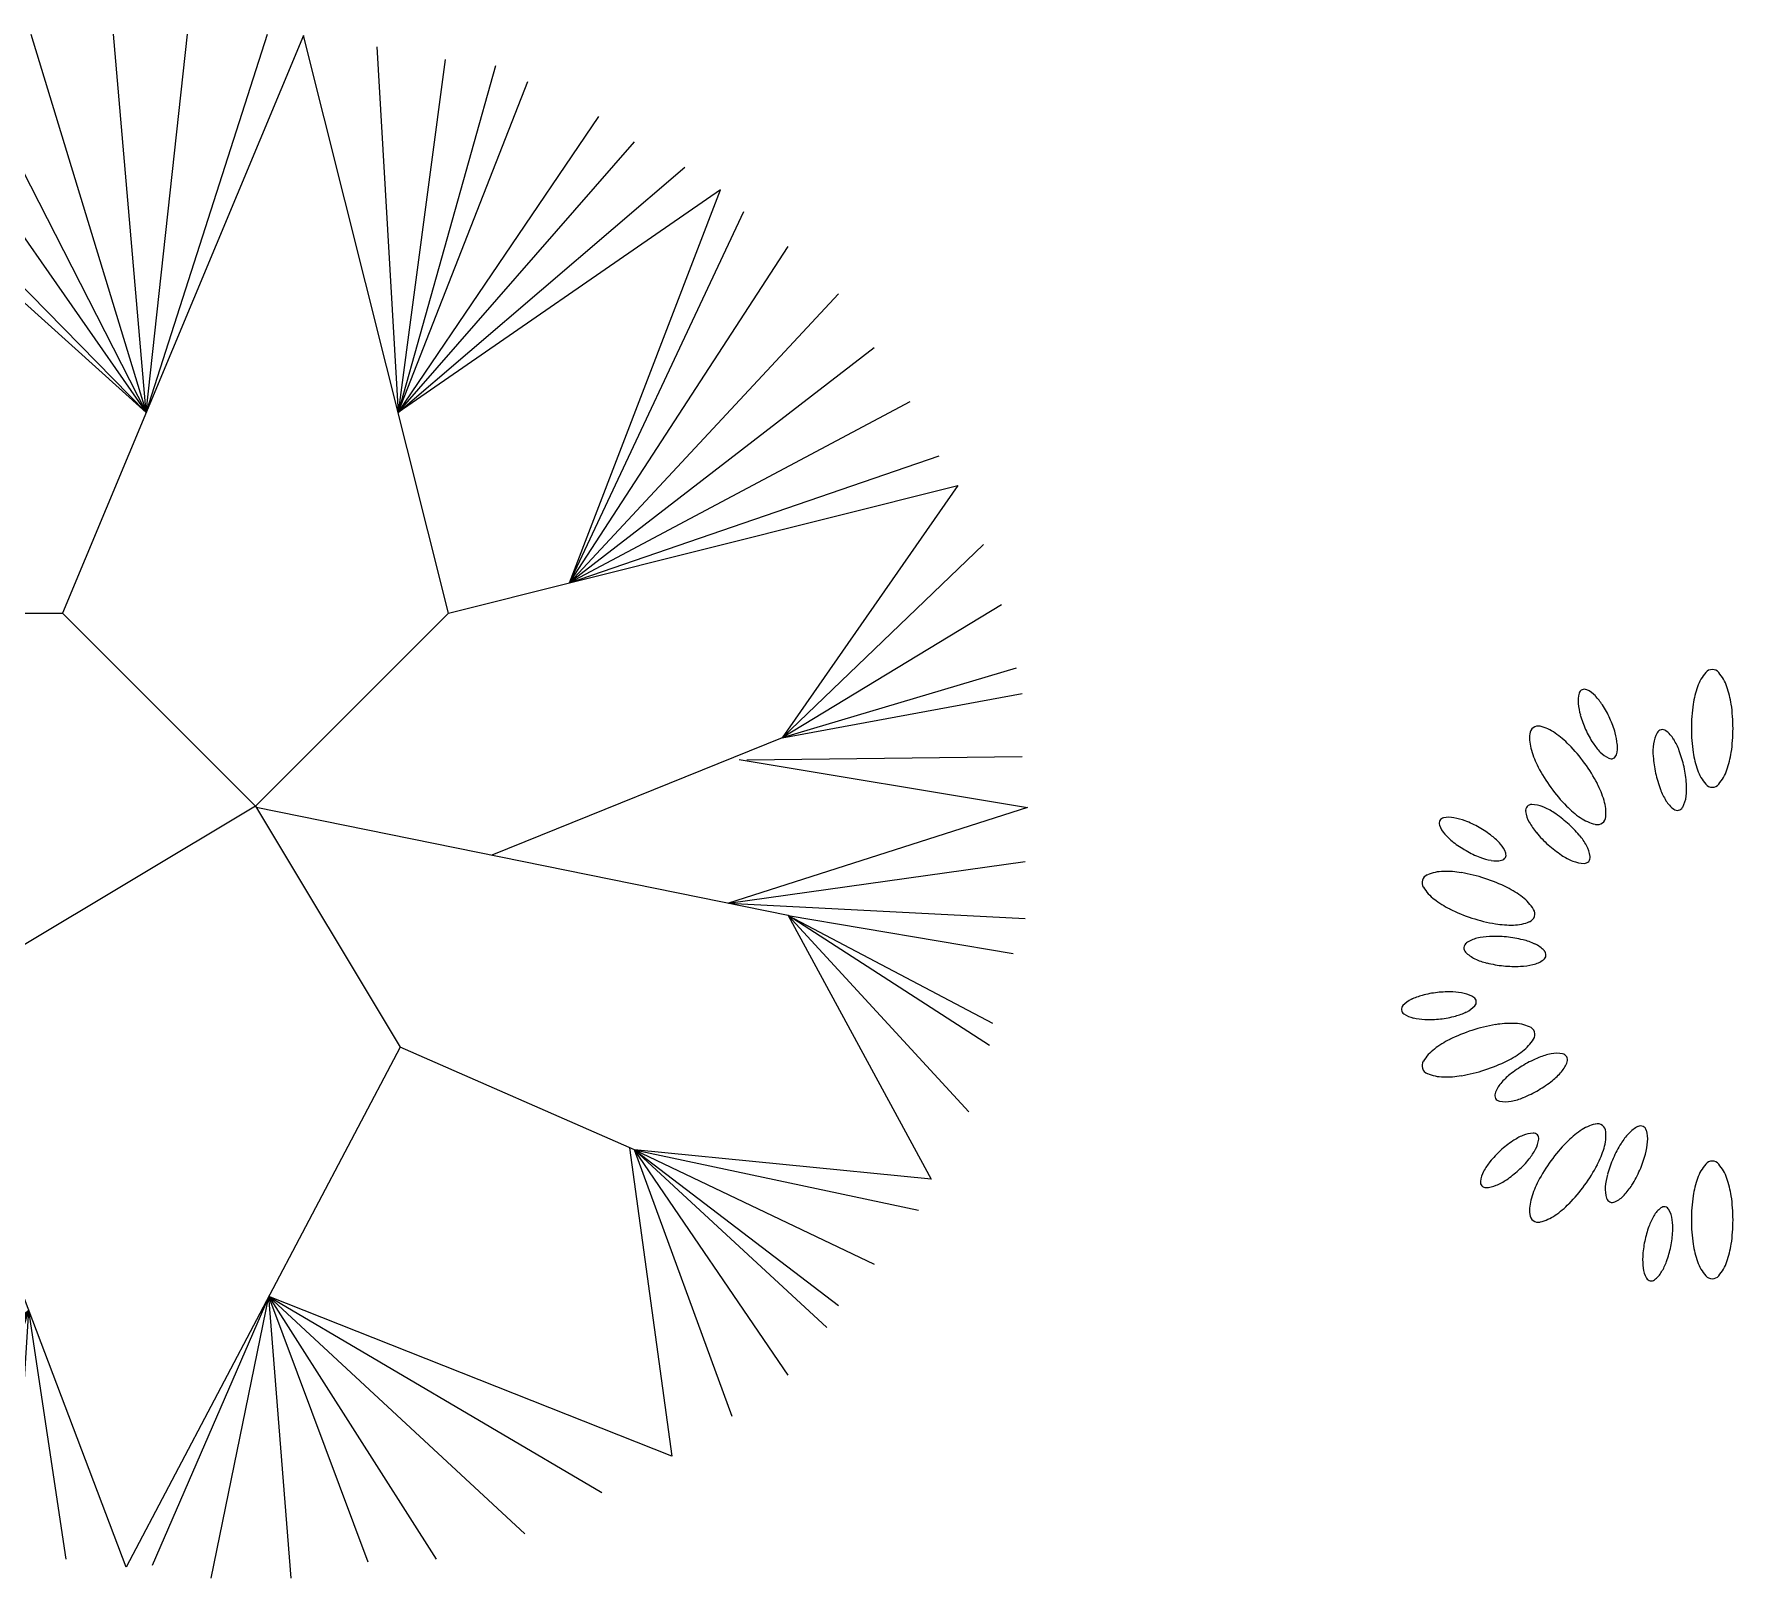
# Model space of a CAD drawing. Header units: millimetres. Extents: x 14385 to 129787, y 107826 to 186798.
# Drawn here: x 40601 to 42278, y 124888 to 126412 of the extents above; entities that cross this region are included whole.
import ezdxf

# ---------------------------------------------------------------- set-up
doc = ezdxf.new("R2010")
doc.units = ezdxf.units.MM
doc.header["$LTSCALE"] = 1000
doc.layers.add('FF-PLANTS', color=86, linetype='Continuous')
doc.styles.add('DIM', font='txt')

# ---------------------------------------------------------------- blocks, each defined once
blk = doc.blocks.new('A$C6EF524D7')
at = {"color": 8}
for p, q in [((-221.7, 762), (-107.9, 388.4)), ((47.5, 760.5), (-190.5, 190.5)), ((-107.9, 388.4), (-139.9, 762)), ((-107.9, 388.4), (12, 762)), ((-107.9, 388.4), (-66.9, 762)), ((190.5, 190.5), (47.5, 760.5)), ((-288.9, 743.2), (-107.9, 388.4)), ((120, 749.4), (140.9, 388.4)), ((187.2, 736.9), (140.9, 388.4)), ((236.9, 730.7), (140.9, 388.4)), ((-335.6, 715), (-107.9, 388.4)), ((140.9, 388.4), (269, 715)), ((-385.3, 671.2), (-107.9, 388.4)), ((140.9, 388.4), (339.1, 680.6)), ((140.9, 388.4), (374.1, 655.6)), ((-398.2, 649.7), (-356, 190.5)), ((-107.9, 388.4), (-398.2, 649.7)), ((-367.7, 317), (-420.3, 633.7)), ((140.9, 388.4), (423.8, 630.6)), ((459.1, 608.2), (140.9, 388.4)), ((309.9, 220.4), (459.1, 608.2)), ((-367.7, 317), (-484.5, 596.1)), ((-510.8, 574.2), (-367.7, 317)), ((309.9, 220.4), (482.2, 586.8)), ((-548.8, 542.9), (-367.7, 317)), ((309.9, 220.4), (526, 552.3)), ((575.6, 505.4), (309.9, 220.4)), ((-583.9, 502.2), (-367.7, 317)), ((-616, 458.4), (-367.7, 317)), ((610.7, 452.2), (309.9, 220.4)), ((-625.7, 435), (-441.2, 175.4)), ((-367.7, 317), (-625.7, 435)), ((-441.2, 175.4), (-633.5, 405.2)), ((645.8, 398.9), (309.9, 220.4)), ((-441.2, 175.4), (-662.7, 345.8)), ((309.9, 220.4), (675, 345.8)), ((190.5, 190.5), (693.2, 316.5)), ((693.2, 316.5), (520.1, 67.3)), ((-441.2, 175.4), (-691.9, 286.3)), ((718.8, 258.2), (520.1, 67.3)), ((-441.2, 175.4), (-703.6, 233.1)), ((-762, 95.2), (-381, 190.5)), ((-381, 190.5), (-190.5, 190.5)), ((-190.5, 190.5), (0, 0)), ((0, 0), (190.5, 190.5)), ((736.3, 198.7), (520.1, 67.3)), ((-441.2, 175.4), (-729.9, 167.4)), ((750.9, 136.1), (520.1, 67.3)), ((520.1, 67.3), (756.8, 111.1)), ((-238.1, -142.9), (-762, 95.2)), ((520.1, 67.3), (233.3, -48.5)), ((477.5, 46), (762, -1.6)), ((756.8, 48.4), (485.2, 45.4)), ((-762, 26.5), (-430.8, -55.3)), ((0, 0), (-238.1, -142.9)), ((0, 0), (142.9, -238.1)), ((526, -108), (0.8, -1.3)), ((762, -1.6), (466.9, -96)), ((-762, -45.4), (-430.8, -55.3)), ((-762, -114.2), (-430.8, -55.3)), ((-762, -208.1), (-430.8, -55.3)), ((-738.7, -270.7), (-430.8, -55.3)), ((-700.7, -345.9), (-430.8, -55.3)), ((-430.8, -55.3), (-653.8, -391.3)), ((466.9, -96), (759.7, -54.8)), ((466.9, -96), (759.7, -111.1)), ((526, -108), (667.1, -368.3)), ((526, -108), (748, -145.5)), ((526, -108), (727.5, -214.4)), ((724.6, -236.3), (526, -108)), ((704.1, -302), (526, -108)), ((-248, -433.5), (-238.1, -142.9)), ((142.9, -238.1), (-127.4, -751.3)), ((374.1, -339.5), (142.9, -238.1)), ((369.1, -337.3), (411.1, -641.6)), ((667.1, -368.3), (374.1, -339.5)), ((374.1, -339.5), (654.5, -399)), ((470.5, -602.4), (374.1, -339.5)), ((374.1, -339.5), (610.7, -452.2)), ((526, -561.8), (374.1, -339.5)), ((374.1, -339.5), (575.6, -492.9)), ((564, -514.8), (374.1, -339.5)), ((-653.8, -391.3), (-247, -405.5)), ((-364.7, -401.4), (-630.6, -420.9)), ((-364.7, -401.4), (-589.7, -489.8)), ((-563.4, -517.9), (-364.7, -401.4)), ((-531.3, -552.3), (-364.7, -401.4)), ((-490.4, -589.9), (-364.7, -401.4)), ((-437.8, -624.3), (-364.7, -401.4)), ((-364.7, -401.4), (-414.4, -633.7)), ((-364.7, -401.4), (-394, -608.7)), ((-127.4, -751.3), (-248, -433.5)), ((13.2, -484.2), (-101.9, -749.5)), ((-43.5, -762), (13.2, -484.2)), ((411.1, -641.6), (13.2, -484.2)), ((13.2, -484.2), (342, -677.5)), ((13.2, -484.2), (266.1, -718.3)), ((35.4, -762), (13.2, -484.2)), ((111.2, -746.4), (13.2, -484.2)), ((13.2, -484.2), (178.5, -743.3)), ((-223.5, -498), (-402.8, -636.9)), ((-394, -608.7), (-223.5, -498)), ((-359, -677.5), (-223.5, -498)), ((-223.5, -498), (-326.8, -690)), ((-291.8, -711.9), (-223.5, -498)), ((-239.2, -743.3), (-223.5, -498)), ((-186.7, -743.3), (-223.5, -498))]:
    blk.add_line(p, q, dxfattribs=at)
at = {"color": 8, "style": 'DIM', "flags": 1}
for tag in ['YVALUE', 'XVALUE']:
    blk.add_attdef(tag, (0, 0), '', height=0.01, dxfattribs=at)
blk = doc.blocks.new('A$C55C778ED')
at = {"color": 8}
for centre, radius, start, end in [((-900, 13.3), 44.5, 139.5474, 160.5478), ((-927.4, 36.7), 8.42, 90, 139.5474), ((-927.4, 36.7), 8.42, 40.4526, 90), ((-954.9, 13.3), 44.5, 19.4522, 40.4526), ((-1031.3, 13.9), 28.5, 163.9979, 184.9983), ((-1053.6, 20.3), 5.39, 114.4505, 163.9979), ((-1053.6, 20.3), 5.39, 64.903, 114.4505), ((-1063.3, -0.6), 28.5, 43.9026, 64.903), ((-1085.2, -21.7), 58.8, 32.7733, 43.9026), ((-855.3, -2.5), 91.9, 160.5478, 171.6771), ((-999.6, -2.5), 91.9, 8.3229, 19.4522), ((-1001.1, 16.6), 58.8, 184.9983, 196.1276), ((-956.7, 29.4), 105.1, 196.1276, 204.4505), ((-1124.1, -46.7), 105.1, 24.4505, 32.7733), ((-783.8, -13), 164.2, 171.6771, 180), ((-1071.1, -13), 164.2, 0, 8.3229), ((-1099.2, -19.1), 8.42, 126, 175.5474), ((-1099.2, -19.1), 8.42, 76.4526, 126), ((-1107.7, -54.2), 44.5, 55.4522, 76.4526), ((-956.7, 29.4), 105.1, 204.4505, 212.7733), ((-1124.1, -46.7), 105.1, 16.1276, 24.4505), ((-976.7, -20.1), 5.89, 102.3357, 151.8832), ((-976.7, -20.1), 5.89, 52.7883, 102.3357), ((-992, -40.2), 31.2, 31.7879, 52.7883), ((-783.8, -13), 164.2, 180, 188.3229), ((-1071.1, -13), 164.2, 351.6771, 0), ((-1063.2, -21.9), 44.5, 175.5474, 196.5478), ((-1134.6, -93.3), 91.9, 44.3229, 55.4522), ((-1186.2, -143.8), 164.2, 36, 44.3229), ((-995.6, 4.4), 58.8, 212.7733, 223.9026), ((-1079.7, -33.8), 58.8, 4.9983, 16.1276), ((-1049.4, -31.2), 28.5, 343.9979, 4.9983), ((-921.5, -36.1), 64.4, 172.8836, 184.0129), ((-954.4, -32), 31.2, 151.8832, 172.8836), ((-1020.2, -57.7), 64.4, 20.6586, 31.7879), ((-1017.8, -8.4), 91.9, 196.5478, 207.6771), ((-1186.2, -143.8), 164.2, 27.6771, 36), ((-1017.4, -16.6), 28.5, 223.9026, 244.903), ((-1027.2, -37.6), 5.39, 244.903, 294.4505), ((-1027.2, -37.6), 5.39, 294.4505, 343.9979), ((-871, -32.6), 114.9, 184.0129, 192.3357), ((-1067.5, -75.6), 114.9, 12.3357, 20.6586), ((-855.3, -23.4), 91.9, 188.3229, 199.4522), ((-999.6, -23.4), 91.9, 340.5478, 351.6771), ((-953.8, 25.1), 164.2, 207.6771, 216), ((-871, -32.6), 114.9, 192.3357, 200.6586), ((-1067.5, -75.6), 114.9, 4.0129, 12.3357), ((-900, -39.2), 44.5, 199.4522, 220.4526), ((-954.9, -39.2), 44.5, 319.5474, 340.5478), ((-953.8, 25.1), 164.2, 216, 224.3229), ((-1122.3, -110.2), 91.9, 16.5478, 27.6771), ((-918.3, -50.4), 64.4, 200.6586, 211.7879), ((-984.1, -76.1), 31.2, 331.8832, 352.8836), ((-1017.1, -72), 64.4, 352.8836, 4.0129), ((-927.4, -62.7), 8.42, 220.4526, 270), ((-927.4, -62.7), 8.42, 270, 319.5474), ((-1105.7, -94), 5.89, 138.3357, 187.8832), ((-1080.7, -90.6), 31.2, 187.8832, 208.8836), ((-1105.7, -94), 5.89, 88.7883, 138.3357), ((-1106.2, -119.3), 31.2, 67.7879, 88.7883), ((-1118.8, -150), 64.4, 56.6586, 67.7879), ((-1146.6, -192.3), 114.9, 48.3357, 56.6586), ((-1005.5, -25.4), 91.9, 224.3229, 235.4522), ((-1040.8, -99.5), 8.42, 306, 355.5474), ((-1076.8, -96.7), 44.5, 355.5474, 16.5478), ((-946.6, -67.9), 31.2, 211.7879, 232.7883), ((-961.8, -88.1), 5.89, 232.7883, 282.3357), ((-961.8, -88.1), 5.89, 282.3357, 331.8832), ((-1191.6, -106.5), 5.39, 150.4505, 199.9979), ((-1169.9, -98.6), 28.5, 199.9979, 220.9983), ((-1191.6, -106.5), 5.39, 100.903, 150.4505), ((-1187.3, -129.2), 28.5, 79.9026, 100.903), ((-1147, -78.7), 58.8, 220.9983, 232.1276), ((-1192.6, -159.1), 58.8, 68.7733, 79.9026), ((-1209.3, -202.2), 105.1, 60.4505, 68.7733), ((-1209.3, -202.2), 105.1, 52.1276, 60.4505), ((-1051.6, -74.5), 64.4, 208.8836, 220.0129), ((-1012.9, -42), 114.9, 220.0129, 228.3357), ((-1146.6, -192.3), 114.9, 40.0129, 48.3357), ((-1032.4, -64.4), 44.5, 235.4522, 256.4526), ((-1040.8, -99.5), 8.42, 256.4526, 306), ((-1118.6, -42.2), 105.1, 232.1276, 240.4505), ((-1118.6, -42.2), 105.1, 240.4505, 248.7733), ((-1180.9, -165.7), 58.8, 40.9983, 52.1276), ((-1158, -145.8), 28.5, 19.9979, 40.9983), ((-1012.9, -42), 114.9, 228.3357, 236.6586), ((-1107.8, -159.8), 64.4, 28.8836, 40.0129), ((-1078.8, -143.7), 31.2, 7.8832, 28.8836), ((-1135.4, -85.3), 58.8, 248.7733, 259.9026), ((-1140.7, -115.2), 28.5, 259.9026, 280.903), ((-1136.3, -137.9), 5.39, 280.903, 330.4505), ((-1136.3, -137.9), 5.39, 330.4505, 19.9979), ((-1040.7, -84.3), 64.4, 236.6586, 247.7879), ((-1053.2, -115), 31.2, 247.7879, 268.7883), ((-1053.7, -140.3), 5.89, 268.7883, 318.3357), ((-1053.7, -140.3), 5.89, 318.3357, 7.8832), ((-1205.4, -165.3), 8.42, 162, 211.5474), ((-1205.4, -165.3), 8.42, 112.4526, 162), ((-1191.6, -198.6), 44.5, 91.4522, 112.4526), ((-1190.4, -246), 91.9, 80.3229, 91.4522), ((-1202.6, -317.2), 164.2, 72, 80.3229), ((-1202.6, -317.2), 164.2, 63.6771, 72), ((-1174.6, -146.4), 44.5, 211.5474, 232.5478), ((-1145.8, -108.7), 91.9, 232.5478, 243.6771), ((-1170.5, -252.5), 91.9, 52.5478, 63.6771), ((-1141.7, -214.9), 44.5, 31.5474, 52.5478), ((-1113.8, -44), 164.2, 243.6771, 252), ((-1113.8, -44), 164.2, 252, 260.3229), ((-1110.9, -196), 8.42, 292.4526, 342), ((-1110.9, -196), 8.42, 342, 31.5474), ((-1125.9, -115.2), 91.9, 260.3229, 271.4522), ((-1124.7, -162.6), 44.5, 271.4522, 292.4526), ((-1166.6, -229.7), 5.89, 124.7883, 174.3357), ((-1166.6, -229.7), 5.89, 174.3357, 223.8832), ((-1148.4, -212.1), 31.2, 223.8832, 244.8836), ((-1152.2, -250.4), 31.2, 103.7879, 124.7883), ((-1144.3, -282.7), 64.4, 92.6586, 103.7879), ((-1141.9, -333.2), 114.9, 84.3357, 92.6586), ((-1141.9, -333.2), 114.9, 76.0129, 84.3357), ((-1129.7, -284.1), 64.4, 64.8836, 76.0129), ((-1115.6, -254), 31.2, 43.8832, 64.8836), ((-1097.4, -236.5), 5.89, 354.3357, 43.8832), ((-1134.3, -182.1), 64.4, 244.8836, 256.0129), ((-1122.1, -133), 114.9, 256.0129, 264.3357), ((-1122.1, -133), 114.9, 264.3357, 272.6586), ((-1119.7, -183.5), 64.4, 272.6586, 283.7879), ((-1111.8, -215.8), 31.2, 283.7879, 304.7883), ((-1097.4, -236.5), 5.89, 304.7883, 354.3357), ((-1211.9, -306), 28.5, 115.9026, 136.903), ((-1198.7, -333.4), 58.8, 104.7733, 115.9026), ((-1186.9, -378.1), 105.1, 96.4505, 104.7733), ((-1186.9, -378.1), 105.1, 88.1276, 96.4505), ((-1185.4, -331.9), 58.8, 76.9983, 88.1276), ((-1178.5, -302.3), 28.5, 55.9979, 76.9983), ((-1165.6, -283.1), 5.39, 6.4505, 55.9979), ((-1165.6, -283.1), 5.39, 316.903, 6.4505), ((-1228.8, -290.3), 5.39, 136.903, 186.4505), ((-1228.8, -290.3), 5.39, 186.4505, 235.9979), ((-1215.9, -271.1), 28.5, 235.9979, 256.9983), ((-1209.1, -241.5), 58.8, 256.9983, 268.1276), ((-1207.5, -195.3), 105.1, 268.1276, 276.4505), ((-1207.5, -195.3), 105.1, 276.4505, 284.7733), ((-1195.8, -240), 58.8, 284.7733, 295.9026), ((-1182.5, -267.3), 28.5, 295.9026, 316.903), ((-1113.8, -467.2), 164.2, 108, 116.3229), ((-1113.8, -467.2), 164.2, 99.6771, 108), ((-1125.9, -396), 91.9, 88.5478, 99.6771), ((-1124.7, -348.6), 44.5, 67.5474, 88.5478), ((-1110.9, -315.2), 8.42, 18, 67.5474), ((-1110.9, -315.2), 8.42, 328.4526, 18), ((-1174.6, -364.8), 44.5, 127.4522, 148.4526), ((-1145.8, -402.4), 91.9, 116.3229, 127.4522), ((-1170.5, -258.7), 91.9, 296.3229, 307.4522), ((-1141.7, -296.3), 44.5, 307.4522, 328.4526), ((-1074.3, -397.5), 64.4, 100.8836, 112.0129), ((-1080.6, -364.9), 31.2, 79.8832, 100.8836), ((-1076.1, -340.1), 5.89, 30.3357, 79.8832), ((-1205.4, -345.9), 8.42, 148.4526, 198), ((-1205.4, -345.9), 8.42, 198, 247.5474), ((-1202.6, -193.9), 164.2, 279.6771, 288), ((-1202.6, -193.9), 164.2, 288, 296.3229), ((-1055.4, -444.4), 114.9, 120.3357, 128.6586), ((-1055.4, -444.4), 114.9, 112.0129, 120.3357), ((-1125.4, -310.3), 64.4, 308.6586, 319.7879), ((-1100, -331.7), 31.2, 319.7879, 340.7883), ((-1076.1, -340.1), 5.89, 340.7883, 30.3357), ((-1191.6, -312.5), 44.5, 247.5474, 268.5478), ((-1190.4, -265.1), 91.9, 268.5478, 279.6771), ((-1112.3, -383.5), 31.2, 139.7879, 160.7883), ((-1086.9, -404.9), 64.4, 128.6586, 139.7879), ((-1156.9, -270.8), 114.9, 300.3357, 308.6586), ((-1136.2, -375.2), 5.89, 160.7883, 210.3357), ((-1136.2, -375.2), 5.89, 210.3357, 259.8832), ((-1131.7, -350.3), 31.2, 259.8832, 280.8836), ((-1138, -317.7), 64.4, 280.8836, 292.0129), ((-1156.9, -270.8), 114.9, 292.0129, 300.3357), ((-1091.3, -468.9), 58.8, 112.9983, 124.1276), ((-1103.1, -441), 28.5, 91.9979, 112.9983), ((-1104, -417.9), 5.39, 42.4505, 91.9979), ((-1126.9, -415), 28.5, 331.9026, 352.903), ((-1104, -417.9), 5.39, 352.903, 42.4505), ((-1005.5, -485.8), 91.9, 124.5478, 135.6771), ((-1032.4, -446.8), 44.5, 103.5474, 124.5478), ((-1040.8, -411.7), 8.42, 54, 103.5474), ((-1040.8, -411.7), 8.42, 4.4526, 54), ((-1076.8, -414.5), 44.5, 343.4522, 4.4526), ((-962.8, -456.8), 64.4, 136.8836, 148.0129), ((-987.1, -434.1), 31.2, 115.8832, 136.8836), ((-998.1, -411.3), 5.89, 66.3357, 115.8832), ((-998.1, -411.3), 5.89, 16.7883, 66.3357), ((-1022.3, -418.6), 31.2, 355.7879, 16.7883), ((-1065.4, -507.2), 105.1, 132.4505, 140.7733), ((-1065.4, -507.2), 105.1, 124.1276, 132.4505), ((-1153.7, -400.7), 58.8, 320.7733, 331.9026), ((-953.8, -536.3), 164.2, 135.6771, 144), ((-1122.3, -401), 91.9, 332.3229, 343.4522), ((-919.9, -483.5), 114.9, 148.0129, 156.3357), ((-1104.1, -402.8), 114.9, 336.3357, 344.6586), ((-1055.4, -416.2), 64.4, 344.6586, 355.7879), ((-1127.9, -463.6), 28.5, 151.9026, 172.903), ((-1101.2, -477.9), 58.8, 140.7733, 151.9026), ((-1189.5, -371.5), 105.1, 304.1276, 312.4505), ((-1189.5, -371.5), 105.1, 312.4505, 320.7733), ((-953.8, -536.3), 164.2, 144, 152.3229), ((-1186.2, -367.4), 164.2, 324, 332.3229), ((-919.9, -483.5), 114.9, 156.3357, 164.6586), ((-1104.1, -402.8), 114.9, 328.0129, 336.3357), ((-900, -471.9), 44.5, 139.5474, 160.5478), ((-927.4, -448.5), 8.42, 90, 139.5474), ((-927.4, -448.5), 8.42, 40.4526, 90), ((-954.9, -471.9), 44.5, 19.4522, 40.4526), ((-1150.9, -460.8), 5.39, 172.903, 222.4505), ((-1150.9, -460.8), 5.39, 222.4505, 271.9979), ((-1151.7, -437.7), 28.5, 271.9979, 292.9983), ((-1163.5, -409.8), 58.8, 292.9983, 304.1276), ((-1017.8, -502.7), 91.9, 152.3229, 163.4522), ((-1186.2, -367.4), 164.2, 315.6771, 324), ((-1001.8, -467.7), 31.2, 175.7879, 196.7883), ((-968.7, -470.2), 64.4, 164.6586, 175.7879), ((-1061.3, -429.6), 64.4, 316.8836, 328.0129), ((-855.3, -487.7), 91.9, 160.5478, 171.6771), ((-999.6, -487.7), 91.9, 8.3229, 19.4522), ((-1063.2, -489.2), 44.5, 163.4522, 184.4526), ((-1134.6, -417.9), 91.9, 304.5478, 315.6771), ((-1026, -475), 5.89, 196.7883, 246.3357), ((-1026, -475), 5.89, 246.3357, 295.8832), ((-1037, -452.3), 31.2, 295.8832, 316.8836), ((-974.9, -490.6), 5.39, 78.4505, 127.9979), ((-974.9, -490.6), 5.39, 28.903, 78.4505), ((-783.8, -498.2), 164.2, 171.6771, 180), ((-1071.1, -498.2), 164.2, 0, 8.3229), ((-1099.2, -492), 8.42, 184.4526, 234), ((-1099.2, -492), 8.42, 234, 283.5474), ((-1107.7, -456.9), 44.5, 283.5474, 304.5478), ((-934.6, -524.5), 58.8, 148.9983, 160.1276), ((-960.6, -508.8), 28.5, 127.9979, 148.9983), ((-995.1, -501.8), 28.5, 7.9026, 28.903), ((-1025.1, -506), 58.8, 356.7733, 7.9026), ((-783.8, -498.2), 164.2, 180, 188.3229), ((-1071.1, -498.2), 164.2, 351.6771, 0), ((-891.1, -540.2), 105.1, 168.4505, 176.7733), ((-891.1, -540.2), 105.1, 160.1276, 168.4505), ((-1071.3, -503.4), 105.1, 348.4505, 356.7733), ((-937.3, -537.6), 58.8, 176.7733, 187.9026), ((-1071.3, -503.4), 105.1, 340.1276, 348.4505), ((-855.3, -508.6), 91.9, 188.3229, 199.4522), ((-999.6, -508.6), 91.9, 340.5478, 351.6771), ((-967.4, -541.7), 28.5, 187.9026, 208.903), ((-1001.8, -534.7), 28.5, 307.9979, 328.9983), ((-1027.8, -519.1), 58.8, 328.9983, 340.1276), ((-900, -524.4), 44.5, 199.4522, 220.4526), ((-927.4, -547.8), 8.42, 220.4526, 270), ((-927.4, -547.8), 8.42, 270, 319.5474), ((-954.9, -524.4), 44.5, 319.5474, 340.5478), ((-987.6, -552.9), 5.39, 208.903, 258.4505), ((-987.6, -552.9), 5.39, 258.4505, 307.9979)]:
    blk.add_arc(centre, radius, start, end, dxfattribs=at)

msp = doc.modelspace()

# ---------------------------------------------------------------- block references
at = {"layer": 'FF-PLANTS'}
for name, p in [('A$C55C778ED', (43184.9, 125739.3)), ('A$C6EF524D7', (40819.6, 125649.7))]:
    msp.add_blockref(name, p, dxfattribs=at)

doc.saveas('drawing.dxf')
